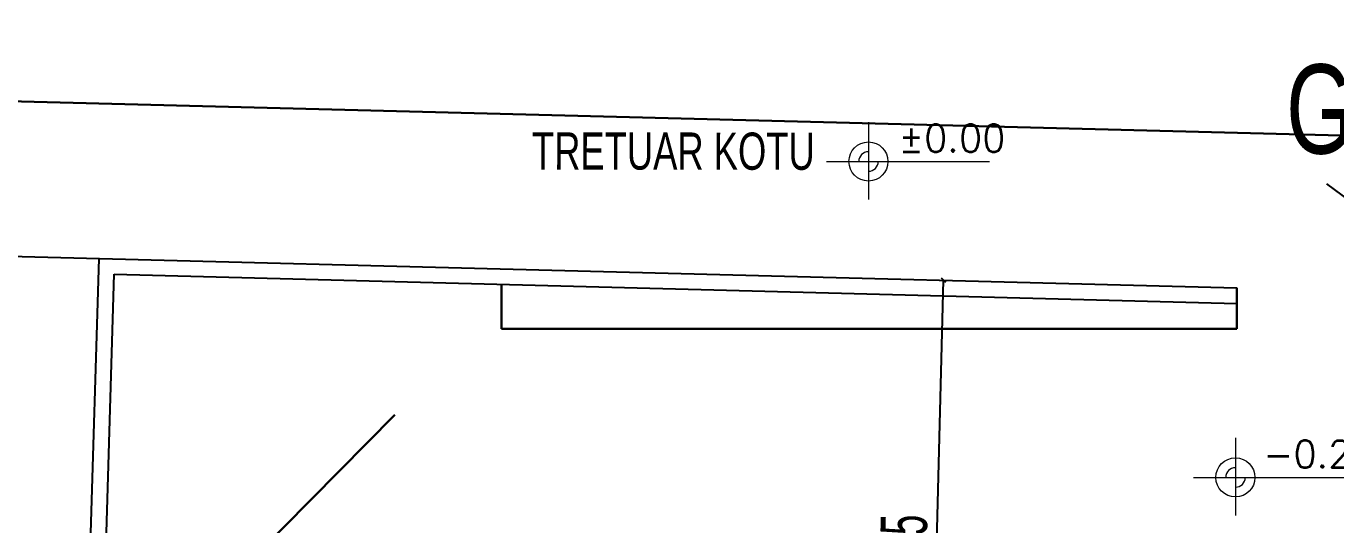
# Model space of a CAD drawing. Header units: inches. Extents: x -7543 to -822, y 102837 to 190349.
# Drawn here: x -837.1894 to -837.1048, y 102837.3151 to 102837.3473 of the extents above; entities that cross this region are included whole.
import ezdxf
from ezdxf.enums import TextEntityAlignment as Align

# ---------------------------------------------------------------- set-up
doc = ezdxf.new("R2010")
doc.units = ezdxf.units.IN
doc.header["$MEASUREMENT"] = 0
doc.layers.get('0').update_dxf_attribs({"lineweight": 25})
for name, color, linetype, lineweight in [('ARSA', 7, 'Continuous', 30), ('ICOL', 55, 'Continuous', 25), ('YAZI', 7, 'Continuous', 25)]:
    doc.layers.add(name, color=color, linetype=linetype, lineweight=lineweight)
doc.layers.add('BALKON', color=7, linetype='Continuous', lineweight=20, true_color=0xffaaa9)
doc.styles.add('İSİM', font='arial.ttf', dxfattribs={"width": 0.7, "height": 50})
doc.styles.add('OLCU', font='tromand.shx', dxfattribs={"width": 0.6, "height": 12})
doc.styles.add('ÖLÇÜ', font='simplex.shx')

msp = doc.modelspace()

# ---------------------------------------------------------------- linework, layer by layer
for p, q in [((-837.377031, 102837.337291), (-837.111207, 102837.330397)), ((-837.188896, 102837.192378), (-837.184636, 102837.332301)), ((-837.187927, 102837.191352), (-837.183667, 102837.331276)), ((-837.183667, 102837.331276), (-837.111207, 102837.329396))]:
    msp.add_line(p, q)
at = {"color": 0, "linetype": 'ByBlock', "lineweight": -2}
msp.add_line((-837.130006, 102837.330749), (-837.130269, 102837.331026), dxfattribs=at)
at = {"layer": 'ARSA', "color": 40}
for p, q in [((-837.376772, 102837.347287), (-837.054016, 102837.338917)), ((-837.158667, 102837.330627), (-837.158667, 102837.327757)), ((-837.111207, 102837.327757), (-837.111207, 102837.330397)), ((-837.111207, 102837.327757), (-837.158667, 102837.327757)), ((-837.184527, 102837.303017), (-837.165553, 102837.322211))]:
    msp.add_line(p, q, dxfattribs=at)
at = {"layer": 'BALKON'}
for p, q in [((-837.134991, 102837.341101), (-837.134991, 102837.336099)), ((-837.137704, 102837.338554), (-837.127172, 102837.338554)), ((-837.111304, 102837.32071), (-837.111304, 102837.315708)), ((-837.114017, 102837.318163), (-837.103484, 102837.318163))]:
    msp.add_line(p, q, dxfattribs=at)
for centre in [(-837.134991, 102837.338554), (-837.111304, 102837.318163)]:
    msp.add_circle(centre, 0.00126, dxfattribs=at)
for centre, start, end in [((-837.134991, 102837.338554), 90, 180), ((-837.134991, 102837.338554), 270, 0), ((-837.111304, 102837.318163), 90, 180), ((-837.111304, 102837.318163), 270, 0)]:
    msp.add_arc(centre, 0.00063, start, end, dxfattribs=at)
at = {"layer": 'ICOL'}
msp.add_line((-837.131013, 102837.297149), (-837.130138, 102837.330888), dxfattribs=at)
at = {"layer": 'ICOL', "color": 53}
msp.add_line((-837.130431, 102837.330895), (-837.129928, 102837.330882), dxfattribs=at)
at = {"layer": 'YAZI'}
msp.add_line((-837.105425, 102837.337122), (-837.099649, 102837.332826), dxfattribs=at)
msp.add_solid([(-837.099649, 102837.332826), (-837.099649, 102837.328913), (-837.105425, 102837.337122), (-837.099649, 102837.332826)], dxfattribs=at)

# ---------------------------------------------------------------- texts
at = {"layer": 'BALKON', "style": 'ÖLÇÜ'}
for tag, p in [('%%P0.00', (-837.1296, 102837.339186)), ('-0.25', (-837.105913, 102837.318795))]:
    msp.add_attdef(tag, text='%%p0.00', height=0.00175, dxfattribs=at).set_placement(p, align=Align.CENTER)
at = {"layer": 'ICOL', "style": 'OLCU', "width": 0.6}
msp.add_text('675', height=0.003, rotation=88.51438, dxfattribs=at).set_placement((-837.131295, 102837.311722))
at = {"layer": 'YAZI', "style": 'İSİM', "width": 0.7}
for s, height, p in [('GİRİŞ', 0.00576, (-837.108039, 102837.339065)), ('TRETUAR KOTU', 0.0024, (-837.15671, 102837.338037))]:
    msp.add_text(s, height=height, rotation=359.93993, dxfattribs=at).set_placement(p)

doc.saveas('drawing.dxf')
